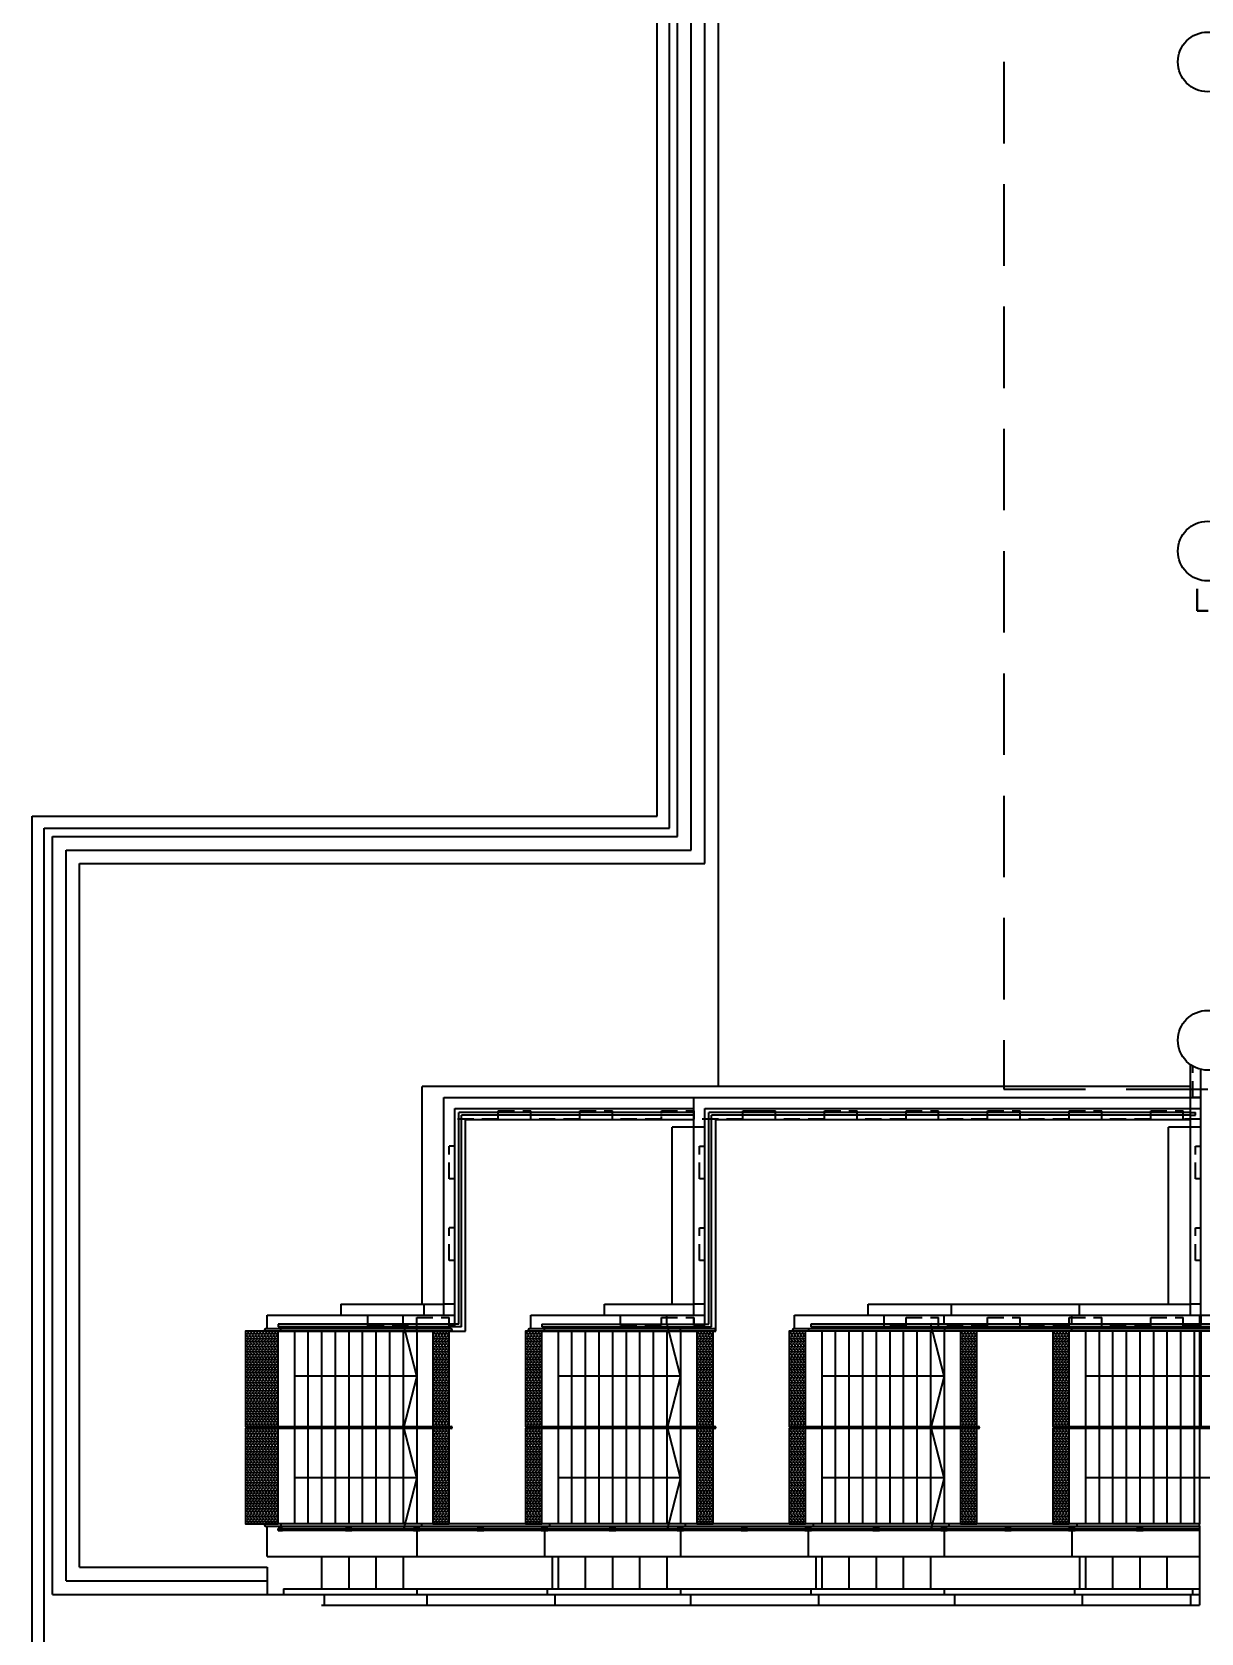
# Model space of a CAD drawing. Header units: millimetres. Extents: x -164841 to 156300, y -101000 to 60475.
# Drawn here: x -150625 to -129125, y 4895 to 34350 of the extents above; entities that cross this region are included whole.
import ezdxf

# ---------------------------------------------------------------- set-up
doc = ezdxf.new("R2010")
doc.units = ezdxf.units.MM
doc.header["$LTSCALE"] = 1200
doc.linetypes.add('s2103a$0$LG5plan$0$DASHED', pattern=[19.05, 12.7, -6.35])
doc.linetypes.add('s2103a$0$LG5plan$0$HIDDEN', pattern=[0.375, 0.25, -0.125])
for name, color, linetype in [('s2103a$0$deck', 9, 'Continuous'), ('s2103a$0$fence', 1, 'Continuous'), ('s2103a$0$Furn', 8, 'Continuous'), ('s2103a$0$LG5$0$ROOM-NO', 4, 'Continuous'), ('s2103a$0$LG5plan$0$buila', 14, 's2103a$0$LG5plan$0$HIDDEN'), ('s2103a$0$LG5plan$0$fence', 1, 'Continuous'), ('s2103a$0$LG5plan$0$GLASS-P', 1, 'Continuous'), ('s2103a$0$LG5plan$0$railing', 1, 'Continuous'), ('s2103a$0$LG5plan$0$stair', 1, 'Continuous'), ('s2103a$0$LG5plan$0$stru', 2, 'Continuous'), ('s2103a$0$LG5plan$0$txt2', 4, 'Continuous'), ('s2103a$0$LG5plan$0$walc', 1, 'Continuous'), ('s2103a$0$railing', 1, 'Continuous'), ('s2103a$0$stru', 2, 'Continuous'), ('s2103a$0$tactile', 4, 'Continuous')]:
    doc.layers.add(name, color=color, linetype=linetype)
doc.styles.add('s2103a$0$LG5$0$STANDARD', font='SIMPLEX')

# ---------------------------------------------------------------- blocks, each defined once
blk = doc.blocks.new('s2103a$0$A$C6B645AE8')
at = {"layer": 's2103a$0$deck'}
for p, q in [((-10125, -13875), (-10125, 3775)), ((-9900, -14100), (-9900, 3550)), ((-9750, -14250), (-9750, 3400)), ((-9500, -14500), (-9500, 3150)), ((-9250, -14750), (-9250, 2900)), ((-9000, -18850), (-9000, 2650)), ((-21625, -55343), (-21625, -13875)), ((-21625, -13875), (-10125, -13875)), ((-21400, -27095), (-21400, -14100)), ((-21400, -55343), (-21400, -14100)), ((-21400, -14100), (-9900, -14100)), ((-21250, -28195), (-21250, -14250)), ((-21250, -14250), (-9750, -14250)), ((-21000, -27945), (-21000, -14500)), ((-21000, -14500), (-9500, -14500)), ((-20750, -14750), (-9250, -14750)), ((-20750, -27695), (-20750, -14750)), ((-21000, -27945), (-17300, -27945)), ((-20750, -27695), (-17300, -27695)), ((-17300, -27695), (-17300, -28195)), ((-21250, -28195), (-17000, -28195))]:
    blk.add_line(p, q, dxfattribs=at)

msp = doc.modelspace()

# ---------------------------------------------------------------- hatches: boundary and pattern name
at = {"layer": 's2103a$0$tactile'}
h = msp.add_hatch(dxfattribs=at)
h.set_pattern_fill('HEX', color=9, scale=5, angle=90, style=0)
h.set_pattern_definition([(90, (-133409.215, 113028.845), (-27.4963, 2e-15), [15.875, -31.75]), (210, (-133409.215, 113028.845), (13.74815, -23.812494), [15.875, -31.75]), (150, (-133409.215, 113044.72), (-13.74815, -23.812494), [15.875, -31.75])])
h.paths.add_polyline_path([(-146100, 8695), (-146100, 10448), (-146700, 10448), (-146700, 8695)])
h = msp.add_hatch(dxfattribs=at)
h.set_pattern_fill('HEX', color=9, scale=5, angle=90, style=0)
h.set_pattern_definition([(90, (-130259.215, 113028.845), (-27.4963, 2e-15), [15.875, -31.75]), (210, (-130259.215, 113028.845), (13.74815, -23.812494), [15.875, -31.75]), (150, (-130259.215, 113044.72), (-13.74815, -23.812494), [15.875, -31.75])])
h.paths.add_polyline_path([(-142950, 8695), (-142950, 10448), (-143250, 10448), (-143250, 8695)])
h = msp.add_hatch(dxfattribs=at)
h.set_pattern_fill('HEX', color=9, scale=5, angle=90, style=0)
h.set_pattern_definition([(90, (-128559.215, 113028.845), (-27.4963, 2e-15), [15.875, -31.75]), (210, (-128559.215, 113028.845), (13.74815, -23.812494), [15.875, -31.75]), (150, (-128559.215, 113044.72), (-13.74815, -23.812494), [15.875, -31.75])])
h.paths.add_polyline_path([(-141250, 8695), (-141250, 10448), (-141550, 10448), (-141550, 8695)])
h = msp.add_hatch(dxfattribs=at)
h.set_pattern_fill('HEX', color=9, scale=5, angle=90, style=0)
h.set_pattern_definition([(90, (-125409.215, 113028.845), (-27.4963, 2e-15), [15.875, -31.75]), (210, (-125409.215, 113028.845), (13.74815, -23.812494), [15.875, -31.75]), (150, (-125409.215, 113044.72), (-13.74815, -23.812494), [15.875, -31.75])])
h.paths.add_polyline_path([(-138100, 8695), (-138100, 10448), (-138400, 10448), (-138400, 8695)])
h = msp.add_hatch(dxfattribs=at)
h.set_pattern_fill('HEX', color=9, scale=5, angle=90, style=0)
h.set_pattern_definition([(90, (-123709.215, 113028.845), (-27.4963, 2e-15), [15.875, -31.75]), (210, (-123709.215, 113028.845), (13.74815, -23.812494), [15.875, -31.75]), (150, (-123709.215, 113044.72), (-13.74815, -23.812494), [15.875, -31.75])])
h.paths.add_polyline_path([(-136400, 8695), (-136400, 10448), (-136700, 10448), (-136700, 8695)])
h = msp.add_hatch(dxfattribs=at)
h.set_pattern_fill('HEX', color=9, scale=5, angle=90, style=0)
h.set_pattern_definition([(90, (-120559.215, 113028.845), (-27.4963, 2e-15), [15.875, -31.75]), (210, (-120559.215, 113028.845), (13.74815, -23.812494), [15.875, -31.75]), (150, (-120559.215, 113044.72), (-13.74815, -23.812494), [15.875, -31.75])])
h.paths.add_polyline_path([(-133250, 8695), (-133250, 10448), (-133550, 10448), (-133550, 8695)])
h = msp.add_hatch(dxfattribs=at)
h.set_pattern_fill('HEX', color=9, scale=5, angle=90, style=0)
h.set_pattern_definition([(90, (-118859.215, 113028.845), (-27.4963, 2e-15), [15.875, -31.75]), (210, (-118859.215, 113028.845), (13.74815, -23.812494), [15.875, -31.75]), (150, (-118859.215, 113044.72), (-13.74815, -23.812494), [15.875, -31.75])])
h.paths.add_polyline_path([(-131550, 8695), (-131550, 10448), (-131850, 10448), (-131850, 8695)])
h = msp.add_hatch(dxfattribs=at)
h.set_pattern_fill('HEX', color=9, scale=5, angle=90, style=0)
h.set_pattern_definition([(90, (-133409.215, 111236.17), (-27.4963, 2e-15), [15.875, -31.75]), (210, (-133409.215, 111236.17), (13.74815, -23.812494), [15.875, -31.75]), (150, (-133409.215, 111252.044), (-13.74815, -23.812494), [15.875, -31.75])])
h.paths.add_polyline_path([(-146100, 6903), (-146100, 8655), (-146700, 8655), (-146700, 6903)])
h = msp.add_hatch(dxfattribs=at)
h.set_pattern_fill('HEX', color=9, scale=5, angle=90, style=0)
h.set_pattern_definition([(90, (-130259.215, 111236.17), (-27.4963, 2e-15), [15.875, -31.75]), (210, (-130259.215, 111236.17), (13.74815, -23.812494), [15.875, -31.75]), (150, (-130259.215, 111252.044), (-13.74815, -23.812494), [15.875, -31.75])])
h.paths.add_polyline_path([(-142950, 6903), (-142950, 8655), (-143250, 8655), (-143250, 6903)])
h = msp.add_hatch(dxfattribs=at)
h.set_pattern_fill('HEX', color=9, scale=5, angle=90, style=0)
h.set_pattern_definition([(90, (-128559.215, 111236.17), (-27.4963, 2e-15), [15.875, -31.75]), (210, (-128559.215, 111236.17), (13.74815, -23.812494), [15.875, -31.75]), (150, (-128559.215, 111252.044), (-13.74815, -23.812494), [15.875, -31.75])])
h.paths.add_polyline_path([(-141250, 6903), (-141250, 8655), (-141550, 8655), (-141550, 6903)])
h = msp.add_hatch(dxfattribs=at)
h.set_pattern_fill('HEX', color=9, scale=5, angle=90, style=0)
h.set_pattern_definition([(90, (-125409.215, 111236.17), (-27.4963, 2e-15), [15.875, -31.75]), (210, (-125409.215, 111236.17), (13.74815, -23.812494), [15.875, -31.75]), (150, (-125409.215, 111252.044), (-13.74815, -23.812494), [15.875, -31.75])])
h.paths.add_polyline_path([(-138100, 6903), (-138100, 8655), (-138400, 8655), (-138400, 6903)])
h = msp.add_hatch(dxfattribs=at)
h.set_pattern_fill('HEX', color=9, scale=5, angle=90, style=0)
h.set_pattern_definition([(90, (-123709.215, 111236.17), (-27.4963, 2e-15), [15.875, -31.75]), (210, (-123709.215, 111236.17), (13.74815, -23.812494), [15.875, -31.75]), (150, (-123709.215, 111252.044), (-13.74815, -23.812494), [15.875, -31.75])])
h.paths.add_polyline_path([(-136400, 6903), (-136400, 8655), (-136700, 8655), (-136700, 6903)])
h = msp.add_hatch(dxfattribs=at)
h.set_pattern_fill('HEX', color=9, scale=5, angle=90, style=0)
h.set_pattern_definition([(90, (-120559.215, 111236.17), (-27.4963, 2e-15), [15.875, -31.75]), (210, (-120559.215, 111236.17), (13.74815, -23.812494), [15.875, -31.75]), (150, (-120559.215, 111252.044), (-13.74815, -23.812494), [15.875, -31.75])])
h.paths.add_polyline_path([(-133250, 6903), (-133250, 8655), (-133550, 8655), (-133550, 6903)])
h = msp.add_hatch(dxfattribs=at)
h.set_pattern_fill('HEX', color=9, scale=5, angle=90, style=0)
h.set_pattern_definition([(90, (-118859.215, 111236.17), (-27.4963, 2e-15), [15.875, -31.75]), (210, (-118859.215, 111236.17), (13.74815, -23.812494), [15.875, -31.75]), (150, (-118859.215, 111252.044), (-13.74815, -23.812494), [15.875, -31.75])])
h.paths.add_polyline_path([(-131550, 6903), (-131550, 8655), (-131850, 8655), (-131850, 6903)])

# ---------------------------------------------------------------- linework, layer by layer
at = {"layer": 's2103a$0$fence'}
msp.add_line((-146300, 6903), (-146300, 6905), dxfattribs=at)
at = {"layer": 's2103a$0$LG5plan$0$buila', "ltscale": 5}
for p, q in [((-132750, 36050), (-132750, 14900)), ((-132750, 14900), (-122175, 14900))]:
    msp.add_line(p, q, dxfattribs=at)
at = {"layer": 's2103a$0$LG5plan$0$fence'}
for p, q in [((-143050, 10745), (-143050, 14745)), ((-143050, 14745), (-138945, 14745)), ((-138945, 14745), (-129320, 14745)), ((-138450, 10745), (-138450, 14745)), ((-138366, 14745), (-129370, 14745)), ((-142850, 10745), (-142850, 14545)), ((-142850, 14545), (-138450, 14545)), ((-142777, 10575), (-142777, 14473)), ((-138250, 10745), (-138250, 14545)), ((-138250, 14545), (-129320, 14545)), ((-129320, 14473), (-138177, 14473)), ((-138177, 10575), (-138177, 14473)), ((-137550, 14500), (-136950, 14500)), ((-142727, 10525), (-142727, 14423)), ((-142650, 10448), (-142650, 14345)), ((-142650, 14345), (-138450, 14345)), ((-138127, 10525), (-138127, 14423)), ((-129320, 14423), (-138127, 14423)), ((-138050, 10448), (-138050, 14345)), ((-138050, 14345), (-129320, 14345)), ((-144945, 10945), (-143050, 10945)), ((-144945, 10945), (-144945, 10745)), ((-140095, 10745), (-140095, 10945)), ((-140095, 10945), (-138450, 10945)), ((-135245, 10745), (-135245, 10945)), ((-146300, 10488), (-146300, 10745)), ((-146300, 10745), (-142850, 10745)), ((-141450, 10745), (-138250, 10745)), ((-146300, 10448), (-142650, 10448)), ((-146100, 10575), (-146100, 10525)), ((-141450, 10448), (-138050, 10448)), ((-141250, 10575), (-138177, 10575)), ((-141250, 10575), (-141250, 10525)), ((-141250, 10525), (-138127, 10525)), ((-146300, 6903), (-146300, 6905)), ((-129150, 6905), (-146300, 6905)), ((-146300, 6305), (-146300, 6863)), ((-146300, 6305), (-129150, 6305)), ((-145800, 6305), (-129150, 6305)), ((-146000, 5705), (-129150, 5705)), ((-146000, 5705), (-146000, 5605)), ((-146000, 5705), (-146000, 5605)), ((-146000, 5705), (-146000, 5605)), ((-146000, 5605), (-129150, 5605)), ((-145758, 5705), (-129150, 5705)), ((-145758, 5605), (-129150, 5605)), ((-145300, 5405), (-129150, 5405)), ((-145250, 5405), (-129150, 5405))]:
    msp.add_line(p, q, dxfattribs=at)
at = {"layer": 's2103a$0$LG5plan$0$GLASS-P'}
for p, q in [((-138450, 14473), (-142777, 14473)), ((-138450, 14423), (-142727, 14423)), ((-139803, 10550), (-139803, 10745)), ((-134953, 10550), (-134953, 10745)), ((-142777, 10575), (-146100, 10575)), ((-142727, 10525), (-146100, 10525)), ((-128577, 10575), (-136300, 10575)), ((-136300, 10575), (-136300, 10525)), ((-128527, 10525), (-136300, 10525)), ((-146280, 8695), (-142920, 8695)), ((-142920, 8655), (-146280, 8655)), ((-143550, 8655), (-143550, 8695)), ((-141430, 8695), (-138070, 8695)), ((-138070, 8655), (-141430, 8655)), ((-138700, 8655), (-138700, 8695)), ((-136580, 8695), (-133220, 8695)), ((-133220, 8655), (-136580, 8655)), ((-133850, 8655), (-133850, 8695)), ((-131730, 8695), (-128320, 8695)), ((-128320, 8655), (-131730, 8655)), ((-129150, 6903), (-146330, 6903)), ((-146330, 6863), (-129150, 6863)), ((-146060, 6820), (-146100, 6820)), ((-146100, 6820), (-146100, 6780)), ((-146100, 6780), (-146060, 6780)), ((-146060, 6780), (-146060, 6820)), ((-146020, 6820), (-146060, 6820)), ((-146060, 6820), (-146060, 6780)), ((-146060, 6780), (-146020, 6780)), ((-146020, 6780), (-146020, 6820)), ((-144820, 6820), (-144860, 6820)), ((-144860, 6820), (-144860, 6780)), ((-144860, 6780), (-144820, 6780)), ((-144780, 6820), (-144820, 6820)), ((-144820, 6820), (-144820, 6780)), ((-144820, 6780), (-144820, 6820)), ((-144820, 6780), (-144780, 6780)), ((-144780, 6780), (-144780, 6820)), ((-144740, 6820), (-144780, 6820)), ((-144780, 6820), (-144780, 6780)), ((-144780, 6780), (-144740, 6780)), ((-144740, 6780), (-144740, 6820)), ((-143570, 6820), (-143610, 6820)), ((-143610, 6820), (-143610, 6780)), ((-143610, 6780), (-143570, 6780)), ((-143530, 6820), (-143570, 6820)), ((-143570, 6820), (-143570, 6780)), ((-143570, 6780), (-143570, 6820)), ((-143570, 6780), (-143530, 6780)), ((-143530, 6780), (-143530, 6820)), ((-143490, 6820), (-143530, 6820)), ((-143530, 6820), (-143530, 6780)), ((-143530, 6780), (-143490, 6780)), ((-143490, 6780), (-143490, 6820)), ((-142395, 6820), (-142435, 6820)), ((-142435, 6820), (-142435, 6780)), ((-142435, 6780), (-142395, 6780)), ((-142355, 6820), (-142395, 6820)), ((-142395, 6820), (-142395, 6780)), ((-142395, 6780), (-142395, 6820)), ((-142395, 6780), (-142355, 6780)), ((-142315, 6820), (-142355, 6820)), ((-142355, 6820), (-142355, 6780)), ((-142355, 6780), (-142355, 6820)), ((-142355, 6780), (-142315, 6780)), ((-142315, 6780), (-142315, 6820)), ((-141220, 6820), (-141260, 6820)), ((-141260, 6820), (-141260, 6780)), ((-141260, 6780), (-141220, 6780)), ((-141180, 6820), (-141220, 6820)), ((-141220, 6820), (-141220, 6780)), ((-141220, 6780), (-141220, 6820)), ((-141220, 6780), (-141180, 6780)), ((-141180, 6780), (-141180, 6820)), ((-141140, 6820), (-141180, 6820)), ((-141180, 6820), (-141180, 6780)), ((-141180, 6780), (-141140, 6780)), ((-141140, 6780), (-141140, 6820)), ((-139970, 6820), (-140010, 6820)), ((-140010, 6820), (-140010, 6780)), ((-140010, 6780), (-139970, 6780)), ((-139930, 6820), (-139970, 6820)), ((-139970, 6820), (-139970, 6780)), ((-139970, 6780), (-139970, 6820)), ((-139970, 6780), (-139930, 6780)), ((-139930, 6780), (-139930, 6820)), ((-139890, 6820), (-139930, 6820)), ((-139930, 6820), (-139930, 6780)), ((-139930, 6780), (-139890, 6780)), ((-139890, 6780), (-139890, 6820)), ((-138720, 6820), (-138760, 6820)), ((-138760, 6820), (-138760, 6780)), ((-138760, 6780), (-138720, 6780)), ((-138680, 6820), (-138720, 6820)), ((-138720, 6820), (-138720, 6780)), ((-138720, 6780), (-138720, 6820)), ((-138720, 6780), (-138680, 6780)), ((-138680, 6780), (-138680, 6820)), ((-138640, 6820), (-138680, 6820)), ((-138680, 6820), (-138680, 6780)), ((-138680, 6780), (-138640, 6780)), ((-138640, 6780), (-138640, 6820)), ((-137545, 6820), (-137585, 6820)), ((-137585, 6820), (-137585, 6780)), ((-137585, 6780), (-137545, 6780)), ((-137505, 6820), (-137545, 6820)), ((-137545, 6820), (-137545, 6780)), ((-137545, 6780), (-137545, 6820)), ((-137545, 6780), (-137505, 6780)), ((-137505, 6780), (-137505, 6820)), ((-137465, 6820), (-137505, 6820)), ((-137505, 6820), (-137505, 6780)), ((-137505, 6780), (-137465, 6780)), ((-137465, 6780), (-137465, 6820)), ((-136370, 6820), (-136410, 6820)), ((-136410, 6820), (-136410, 6780)), ((-136410, 6780), (-136370, 6780)), ((-136330, 6820), (-136370, 6820)), ((-136370, 6820), (-136370, 6780)), ((-136370, 6780), (-136370, 6820)), ((-136370, 6780), (-136330, 6780)), ((-136330, 6780), (-136330, 6820)), ((-136290, 6820), (-136330, 6820)), ((-136330, 6820), (-136330, 6780)), ((-136330, 6780), (-136290, 6780)), ((-136290, 6780), (-136290, 6820)), ((-135120, 6820), (-135160, 6820)), ((-135160, 6820), (-135160, 6780)), ((-135160, 6780), (-135120, 6780)), ((-135080, 6820), (-135120, 6820)), ((-135120, 6820), (-135120, 6780)), ((-135120, 6780), (-135120, 6820)), ((-135120, 6780), (-135080, 6780)), ((-135080, 6780), (-135080, 6820)), ((-135040, 6820), (-135080, 6820)), ((-135080, 6820), (-135080, 6780)), ((-135080, 6780), (-135040, 6780)), ((-135040, 6780), (-135040, 6820)), ((-133870, 6820), (-133910, 6820)), ((-133910, 6820), (-133910, 6780)), ((-133910, 6780), (-133870, 6780)), ((-133830, 6820), (-133870, 6820)), ((-133870, 6820), (-133870, 6780)), ((-133870, 6780), (-133870, 6820)), ((-133870, 6780), (-133830, 6780)), ((-133830, 6780), (-133830, 6820)), ((-133790, 6820), (-133830, 6820)), ((-133830, 6820), (-133830, 6780)), ((-133830, 6780), (-133790, 6780)), ((-133790, 6780), (-133790, 6820)), ((-132695, 6820), (-132735, 6820)), ((-132735, 6820), (-132735, 6780)), ((-132735, 6780), (-132695, 6780)), ((-132655, 6820), (-132695, 6820)), ((-132695, 6820), (-132695, 6780)), ((-132695, 6780), (-132695, 6820)), ((-132695, 6780), (-132655, 6780)), ((-132655, 6780), (-132655, 6820)), ((-132615, 6820), (-132655, 6820)), ((-132655, 6820), (-132655, 6780)), ((-132655, 6780), (-132615, 6780)), ((-132615, 6780), (-132615, 6820)), ((-131520, 6820), (-131560, 6820)), ((-131560, 6820), (-131560, 6780)), ((-131560, 6780), (-131520, 6780)), ((-131480, 6820), (-131520, 6820)), ((-131520, 6820), (-131520, 6780)), ((-131520, 6780), (-131520, 6820)), ((-131520, 6780), (-131480, 6780)), ((-131480, 6780), (-131480, 6820)), ((-131440, 6820), (-131480, 6820)), ((-131480, 6820), (-131480, 6780)), ((-131480, 6780), (-131440, 6780)), ((-131440, 6780), (-131440, 6820)), ((-130270, 6820), (-130310, 6820)), ((-130310, 6820), (-130310, 6780)), ((-130310, 6780), (-130270, 6780)), ((-130230, 6820), (-130270, 6820)), ((-130270, 6820), (-130270, 6780)), ((-130270, 6780), (-130270, 6820)), ((-130270, 6780), (-130230, 6780)), ((-130230, 6780), (-130230, 6820)), ((-130190, 6820), (-130230, 6820)), ((-130230, 6820), (-130230, 6780)), ((-130230, 6780), (-130190, 6780)), ((-130190, 6780), (-130190, 6820)), ((-129150, 6863), (-129150, 6903))]:
    msp.add_line(p, q, dxfattribs=at)
at = {"layer": 's2103a$0$LG5plan$0$GLASS-P', "linetype": 'Continuous'}
for p, q in [((-146100, 6780), (-146100, 6820)), ((-146100, 6820), (-129150, 6820)), ((-129150, 6780), (-146100, 6780)), ((-129150, 6820), (-129150, 6780))]:
    msp.add_line(p, q, dxfattribs=at)
at = {"layer": 's2103a$0$LG5plan$0$GLASS-P'}
for centre, start, end in [((-146280, 8675), 90, 269.993), ((-142920, 8675), 270, 90), ((-141430, 8675), 90, 269.993), ((-138070, 8675), 270, 90), ((-136580, 8675), 90, 269.993), ((-133220, 8675), 270, 90), ((-131730, 8675), 90, 269.993)]:
    msp.add_arc(centre, 20, start, end, dxfattribs=at)
at = {"layer": 's2103a$0$LG5plan$0$railing'}
for p, q in [((-142920, 10488), (-146330, 10488)), ((-142920, 10448), (-146330, 10448)), ((-146050, 10448), (-146050, 10488)), ((-143550, 10448), (-143550, 10488)), ((-138070, 10488), (-141480, 10488)), ((-138070, 10448), (-141480, 10448)), ((-141200, 10448), (-141200, 10488)), ((-138700, 10448), (-138700, 10488)), ((-128540, 10488), (-136617, 10488)), ((-128540, 10448), (-136617, 10448)), ((-136337, 10448), (-136337, 10488)), ((-133837, 10448), (-133837, 10488)), ((-131500, 10448), (-131500, 10488)), ((-146050, 6903), (-146050, 6863)), ((-143454, 6863), (-143454, 6903)), ((-141104, 6863), (-141104, 6903)), ((-138604, 6863), (-138604, 6903)), ((-136254, 6863), (-136254, 6903)), ((-133754, 6863), (-133754, 6903)), ((-131404, 6863), (-131404, 6903))]:
    msp.add_line(p, q, dxfattribs=at)
for centre, start, end in [((-146330, 10468), 90, 270), ((-142920, 10468), 270, 90), ((-141480, 10468), 90, 270), ((-138070, 10468), 270, 90), ((-136617, 10468), 90, 270), ((-146330, 6883), 90, 270)]:
    msp.add_arc(centre, 20, start, end, dxfattribs=at)
at = {"layer": 's2103a$0$LG5plan$0$stair'}
for p, q in [((-129320, 10745), (-129320, 15353)), ((-129125, 10745), (-129125, 15251)), ((-138850, 10945), (-138850, 14200)), ((-138450, 14200), (-138850, 14200)), ((-129725, 10945), (-129725, 14200)), ((-129320, 14200), (-129725, 14200)), ((-143411, 10745), (-143411, 10945)), ((-135245, 10945), (-129320, 10945)), ((-133711, 10745), (-133711, 10945)), ((-131361, 10745), (-131361, 10945)), ((-143800, 10575), (-143800, 10745)), ((-141450, 10488), (-141450, 10745)), ((-138950, 10575), (-138950, 10745)), ((-136600, 10745), (-129125, 10745)), ((-136600, 10488), (-136600, 10745)), ((-133850, 10575), (-133850, 10745)), ((-131500, 10575), (-131500, 10745)), ((-129150, 10745), (-129150, 10575)), ((-129125, 10745), (-129125, 10575)), ((-129125, 10745), (-128750, 10745)), ((-145800, 10448), (-145800, 8695)), ((-145550, 10448), (-145550, 8695)), ((-145300, 10448), (-145300, 8695)), ((-145050, 10448), (-145050, 8695)), ((-144800, 10448), (-144800, 8695)), ((-144800, 10448), (-144800, 8695)), ((-144550, 10448), (-144550, 8695)), ((-144300, 10448), (-144300, 8695)), ((-144050, 10448), (-144050, 8695)), ((-143800, 10488), (-143800, 10525)), ((-143800, 10448), (-143800, 8695)), ((-143550, 10448), (-143550, 8695)), ((-143550, 10448), (-143550, 8695)), ((-140950, 10448), (-140950, 8695)), ((-140700, 10448), (-140700, 8695)), ((-140450, 10448), (-140450, 8695)), ((-140200, 10448), (-140200, 8695)), ((-139950, 10448), (-139950, 8695)), ((-139700, 10448), (-139700, 8695)), ((-139450, 10448), (-139450, 8695)), ((-139200, 10448), (-139200, 8695)), ((-138950, 10488), (-138950, 10525)), ((-138950, 10448), (-138950, 8695)), ((-138700, 10448), (-138700, 8695)), ((-136100, 10448), (-136100, 8695)), ((-135850, 10448), (-135850, 8695)), ((-135600, 10448), (-135600, 8695)), ((-135350, 10448), (-135350, 8695)), ((-135100, 10448), (-135100, 8695)), ((-134850, 10448), (-134850, 8695)), ((-134600, 10448), (-134600, 8695)), ((-134350, 10448), (-134350, 8695)), ((-134100, 10448), (-134100, 8695)), ((-133850, 10488), (-133850, 10525)), ((-133850, 10448), (-133850, 8695)), ((-131500, 10488), (-131500, 10525)), ((-131250, 10448), (-131250, 8695)), ((-131000, 10448), (-131000, 8695)), ((-130750, 10448), (-130750, 8695)), ((-130500, 10448), (-130500, 8695)), ((-130250, 10448), (-130250, 8695)), ((-130000, 10448), (-130000, 8695)), ((-129750, 10448), (-129750, 8695)), ((-129500, 10448), (-129500, 8695)), ((-129250, 10448), (-129250, 8695)), ((-129150, 10525), (-129150, 10488)), ((-129150, 10448), (-129150, 8695)), ((-129125, 10525), (-129125, 10488)), ((-129125, 10448), (-129125, 8695)), ((-145800, 8655), (-145800, 6903)), ((-145550, 8655), (-145550, 6903)), ((-145300, 8655), (-145300, 6903)), ((-145050, 8655), (-145050, 6903)), ((-144800, 8655), (-144800, 6903)), ((-144800, 8655), (-144800, 6903)), ((-144550, 8655), (-144550, 6903)), ((-144300, 8655), (-144300, 6903)), ((-144050, 8655), (-144050, 6903)), ((-143800, 8655), (-143800, 6903)), ((-143550, 8655), (-143550, 6903)), ((-143550, 8655), (-143550, 6903)), ((-140950, 8655), (-140950, 6903)), ((-140700, 8655), (-140700, 6903)), ((-140450, 8655), (-140450, 6903)), ((-140200, 8655), (-140200, 6903)), ((-139950, 8655), (-139950, 6903)), ((-139700, 8655), (-139700, 6903)), ((-139450, 8655), (-139450, 6903)), ((-139200, 8655), (-139200, 6903)), ((-138950, 8655), (-138950, 6903)), ((-138700, 8655), (-138700, 6903)), ((-136100, 8655), (-136100, 6903)), ((-135850, 8655), (-135850, 6903)), ((-135600, 8655), (-135600, 6903)), ((-135350, 8655), (-135350, 6903)), ((-135100, 8655), (-135100, 6903)), ((-134850, 8655), (-134850, 6903)), ((-134600, 8655), (-134600, 6903)), ((-134350, 8655), (-134350, 6903)), ((-134100, 8655), (-134100, 6903)), ((-133850, 8655), (-133850, 6903)), ((-131250, 8655), (-131250, 6903)), ((-131000, 8655), (-131000, 6903)), ((-130750, 8655), (-130750, 6903)), ((-130500, 8655), (-130500, 6903)), ((-130250, 8655), (-130250, 6903)), ((-130000, 8655), (-130000, 6903)), ((-129750, 8655), (-129750, 6903)), ((-129500, 8655), (-129500, 6903)), ((-129250, 8655), (-129250, 6903)), ((-129150, 8655), (-129150, 6903)), ((-143550, 6863), (-143550, 6825)), ((-143550, 6775), (-143550, 6305)), ((-143550, 6775), (-143550, 6305)), ((-141200, 6863), (-141200, 6825)), ((-141200, 6775), (-141200, 6305)), ((-138700, 6863), (-138700, 6825)), ((-138700, 6775), (-138700, 6305)), ((-136350, 6863), (-136350, 6825)), ((-136350, 6775), (-136350, 6305)), ((-133850, 6863), (-133850, 6820)), ((-133850, 6780), (-133850, 6305)), ((-131500, 6863), (-131500, 6820)), ((-131500, 6780), (-131500, 6305)), ((-129150, 6863), (-129150, 6820)), ((-129150, 6780), (-129150, 5405)), ((-145300, 6305), (-145300, 5705)), ((-144800, 6305), (-144800, 5705)), ((-144300, 6305), (-144300, 5705)), ((-143800, 6305), (-143800, 5705)), ((-141061, 6305), (-141061, 5705)), ((-140950, 6305), (-140950, 5705)), ((-140450, 6305), (-140450, 5705)), ((-139950, 6305), (-139950, 5705)), ((-139450, 6305), (-139450, 5705)), ((-138950, 6305), (-138950, 5705)), ((-136211, 6305), (-136211, 5705)), ((-136100, 6305), (-136100, 5705)), ((-135600, 6305), (-135600, 5705)), ((-135100, 6305), (-135100, 5705)), ((-134600, 6305), (-134600, 5705)), ((-134100, 6305), (-134100, 5705)), ((-131361, 6305), (-131361, 5705)), ((-131250, 6305), (-131250, 5705)), ((-130750, 6305), (-130750, 5705)), ((-130250, 6305), (-130250, 5705)), ((-129750, 6305), (-129750, 5705)), ((-145250, 5605), (-145250, 5405)), ((-145250, 5605), (-145250, 5405)), ((-145250, 5605), (-145250, 5405)), ((-145250, 5605), (-145250, 5405)), ((-145250, 5605), (-145250, 5405)), ((-143550, 5705), (-143550, 5605)), ((-143361, 5605), (-143361, 5405)), ((-141150, 5705), (-141150, 5605)), ((-141011, 5605), (-141011, 5405)), ((-138700, 5705), (-138700, 5605)), ((-138511, 5605), (-138511, 5405)), ((-136300, 5705), (-136300, 5605)), ((-136161, 5605), (-136161, 5405)), ((-133850, 5705), (-133850, 5605)), ((-133661, 5605), (-133661, 5405)), ((-131450, 5705), (-131450, 5605)), ((-131311, 5605), (-131311, 5405)), ((-129311, 5405), (-129311, 5605)), ((-129283, 5705), (-129283, 5605))]:
    msp.add_line(p, q, dxfattribs=at)
at = {"layer": 's2103a$0$LG5plan$0$stair', "color": 8}
for p in [(-143450, 11045), (-143450, 10945)]:
    msp.add_line(p, (-143450, 14950), dxfattribs=at)
at = {"layer": 's2103a$0$LG5plan$0$stru', "linetype": 'Continuous'}
for centre in [(-129000, 24800), (-129000, 15800)]:
    msp.add_circle(centre, 550, dxfattribs=at)
at = {"layer": 's2103a$0$LG5plan$0$txt2', "linetype": 'Continuous'}
for p, q in [((-143550, 9623), (-143800, 10598)), ((-138700, 9623), (-138950, 10598)), ((-133850, 9623), (-134100, 10598)), ((-143550, 9623), (-145800, 9623)), ((-143550, 9623), (-143800, 8648)), ((-138700, 9623), (-140950, 9623)), ((-138700, 9623), (-138950, 8648)), ((-133850, 9623), (-136100, 9623)), ((-133850, 9623), (-134100, 8648)), ((-128750, 9623), (-131250, 9623)), ((-143550, 7748), (-143800, 8723)), ((-138700, 7748), (-138950, 8723)), ((-133850, 7748), (-134100, 8723)), ((-143550, 7748), (-145800, 7748)), ((-143550, 7748), (-143800, 6773)), ((-138700, 7748), (-140950, 7748)), ((-138700, 7748), (-138950, 6773)), ((-133850, 7748), (-136100, 7748)), ((-133850, 7748), (-134100, 6773)), ((-128750, 7748), (-131250, 7748))]:
    msp.add_line(p, q, dxfattribs=at)
at = {"layer": 's2103a$0$LG5plan$0$walc', "linetype": 's2103a$0$LG5plan$0$HIDDEN'}
for p, q in [((-129275, 14750), (-129275, 15321)), ((-129125, 14750), (-129275, 14750)), ((-129125, 13850), (-129125, 14750)), ((-142050, 14500), (-141450, 14500)), ((-142050, 14350), (-142050, 14500)), ((-141450, 14350), (-141450, 14500)), ((-140550, 14500), (-139950, 14500)), ((-140550, 14350), (-140550, 14500)), ((-139950, 14350), (-139950, 14500)), ((-139050, 14450), (-139050, 14500)), ((-139050, 14500), (-138450, 14500)), ((-138450, 14350), (-138450, 14500)), ((-138450, 14500), (-138450, 14350)), ((-137550, 14350), (-137550, 14500)), ((-136950, 14350), (-136950, 14500)), ((-136050, 14500), (-135450, 14500)), ((-136050, 14350), (-136050, 14500)), ((-135450, 14350), (-135450, 14500)), ((-134550, 14500), (-133950, 14500)), ((-134550, 14350), (-134550, 14500)), ((-133950, 14350), (-133950, 14500)), ((-133050, 14500), (-132450, 14500)), ((-133050, 14350), (-133050, 14500)), ((-132450, 14350), (-132450, 14500)), ((-131550, 14500), (-130950, 14500)), ((-131550, 14350), (-131550, 14500)), ((-130950, 14350), (-130950, 14500)), ((-130050, 14500), (-129450, 14500)), ((-130050, 14350), (-130050, 14500)), ((-129450, 14350), (-129450, 14500)), ((-142050, 14350), (-142850, 14350)), ((-142850, 13850), (-142850, 14350)), ((-140550, 14350), (-141450, 14350)), ((-139050, 14350), (-139950, 14350)), ((-139050, 14350), (-139050, 14400)), ((-137550, 14350), (-138450, 14350)), ((-138255, 14200), (-138450, 14200)), ((-138250, 13850), (-138250, 14350)), ((-136050, 14350), (-136950, 14350)), ((-134550, 14350), (-135450, 14350)), ((-133050, 14350), (-133950, 14350)), ((-131550, 14350), (-132450, 14350)), ((-130050, 14350), (-130950, 14350)), ((-129125, 14350), (-129450, 14350)), ((-129125, 14200), (-129320, 14200)), ((-142850, 13850), (-142950, 13850)), ((-142950, 13250), (-142950, 13850)), ((-138350, 13250), (-138350, 13850)), ((-138350, 13850), (-138250, 13850)), ((-129225, 13250), (-129225, 13850)), ((-129225, 13850), (-129125, 13850)), ((-142850, 13250), (-142950, 13250)), ((-142850, 12350), (-142850, 13250)), ((-138250, 13250), (-138350, 13250)), ((-138250, 13250), (-138316, 13250)), ((-138250, 12350), (-138250, 13250)), ((-129125, 13250), (-129225, 13250)), ((-129125, 12350), (-129125, 13250)), ((-142850, 12350), (-142950, 12350)), ((-142950, 11750), (-142950, 12350)), ((-138350, 11750), (-138350, 12350)), ((-138350, 12350), (-138250, 12350)), ((-129225, 11750), (-129225, 12350)), ((-129225, 12350), (-129125, 12350)), ((-142850, 11750), (-142950, 11750)), ((-142850, 10550), (-142850, 11750)), ((-138250, 11750), (-138350, 11750)), ((-138250, 11750), (-138316, 11750)), ((-138250, 10550), (-138250, 11750)), ((-129125, 11750), (-129225, 11750)), ((-129125, 10550), (-129125, 11750)), ((-142855, 10945), (-143050, 10945)), ((-138255, 10945), (-138450, 10945)), ((-129125, 10945), (-129320, 10945)), ((-144450, 10550), (-144450, 10745)), ((-143550, 10700), (-142950, 10700)), ((-143550, 10550), (-143550, 10700)), ((-142950, 10550), (-142950, 10700)), ((-139050, 10700), (-138450, 10700)), ((-139050, 10550), (-139050, 10700)), ((-138450, 10550), (-138450, 10700)), ((-138450, 10700), (-138450, 10550)), ((-134550, 10700), (-133950, 10700)), ((-134550, 10550), (-134550, 10700)), ((-133950, 10550), (-133950, 10700)), ((-133050, 10700), (-132450, 10700)), ((-133050, 10550), (-133050, 10700)), ((-132450, 10550), (-132450, 10700)), ((-131550, 10700), (-130950, 10700)), ((-131550, 10550), (-131550, 10700)), ((-130950, 10550), (-130950, 10700)), ((-130050, 10550), (-130050, 10700)), ((-130050, 10700), (-129450, 10700)), ((-129450, 10550), (-129450, 10700)), ((-144450, 10550), (-143550, 10550)), ((-142950, 10550), (-142850, 10550)), ((-139803, 10550), (-139050, 10550)), ((-138450, 10550), (-138250, 10550)), ((-138067, 10550), (-138066, 10550)), ((-134550, 10550), (-134953, 10550)), ((-133050, 10550), (-133950, 10550)), ((-131550, 10550), (-132450, 10550)), ((-130050, 10550), (-130950, 10550)), ((-129450, 10550), (-129120, 10550))]:
    msp.add_line(p, q, dxfattribs=at)
at = {"layer": 's2103a$0$LG5plan$0$walc', "color": 8}
msp.add_line((-129320, 14950), (-143450, 14950), dxfattribs=at)
at = {"layer": 's2103a$0$LG5plan$0$walc', "linetype": 's2103a$0$LG5plan$0$DASHED'}
msp.add_line((-129320, 14745), (-129125, 14745), dxfattribs=at)
at = {"layer": 's2103a$0$LG5plan$0$walc', "linetype": 's2103a$0$LG5plan$0$DASHED', "ltscale": 0.05}
for p, q in [((-129320, 14545), (-129125, 14545)), ((-129320, 14473), (-129225, 14473)), ((-129225, 14423), (-129225, 14473)), ((-129320, 14423), (-129225, 14423))]:
    msp.add_line(p, q, dxfattribs=at)
at = {"layer": 's2103a$0$railing'}
msp.add_line((-136337, 10448), (-136337, 10488), dxfattribs=at)
for centre, start, end in [((-138070, 10468), 270, 90), ((-136617, 10468), 90, 270)]:
    msp.add_arc(centre, 20, start, end, dxfattribs=at)
at = {"layer": 's2103a$0$stru', "linetype": 'Continuous'}
msp.add_circle((-129000, 33800), 550, dxfattribs=at)
at = {"layer": 's2103a$0$tactile'}
for points in [[(-146100, 8695), (-146100, 10448), (-146700, 10448), (-146700, 8695)], [(-142950, 8695), (-142950, 10448), (-143250, 10448), (-143250, 8695)], [(-141250, 8695), (-141250, 10448), (-141550, 10448), (-141550, 8695)], [(-138100, 8695), (-138100, 10448), (-138400, 10448), (-138400, 8695)], [(-136400, 8695), (-136400, 10448), (-136700, 10448), (-136700, 8695)], [(-133250, 8695), (-133250, 10448), (-133550, 10448), (-133550, 8695)], [(-131550, 8695), (-131550, 10448), (-131850, 10448), (-131850, 8695)], [(-146100, 6903), (-146100, 8655), (-146700, 8655), (-146700, 6903)], [(-142950, 6903), (-142950, 8655), (-143250, 8655), (-143250, 6903)], [(-141250, 6903), (-141250, 8655), (-141550, 8655), (-141550, 6903)], [(-138100, 6903), (-138100, 8655), (-138400, 8655), (-138400, 6903)], [(-136400, 6903), (-136400, 8655), (-136700, 8655), (-136700, 6903)], [(-133250, 6903), (-133250, 8655), (-133550, 8655), (-133550, 6903)], [(-131550, 6903), (-131550, 8655), (-131850, 8655), (-131850, 6903)]]:
    msp.add_lwpolyline(points, close=True, dxfattribs=at)

# ---------------------------------------------------------------- block references
at = {"layer": 's2103a$0$Furn', "linetype": 'ByBlock'}
msp.add_blockref('s2103a$0$A$C6B645AE8', (-129000, 33800), dxfattribs=at)

# ---------------------------------------------------------------- texts
at = {"layer": 's2103a$0$LG5$0$ROOM-NO', "style": 's2103a$0$LG5$0$STANDARD'}
msp.add_text('LG5201A', height=400, dxfattribs=at).set_placement((-129264, 23704))

doc.saveas('drawing.dxf')
